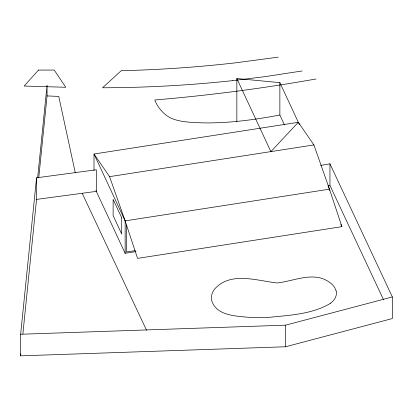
<?xml version="1.0" encoding="UTF-8"?>
<svg xmlns="http://www.w3.org/2000/svg" width="413" height="413" viewBox="0 0 413 413"><rect width="100%" height="100%" fill="white"/><g stroke="black" fill="none" stroke-linecap="round" stroke-linejoin="round"><path stroke-width="0.62" d="M320.689 165.391L329.951 163.837L392.35 296.952L392.35 318.552L285.584 346.765L20.65 355.851L20.65 334.251L36.55 177.807L96.312 169.779L96.312 191.379L36.55 199.407L22.865 334.05M37.65 177.745L47.067 85.124L47.067 95.924L38.755 177.688M20.65 355.851L20.846 353.926M298.331 122.3L93.999 154.013L109.569 176.65L125.139 220.883L137.575 258.383L341.907 226.665L329.471 189.164L313.901 144.932L298.331 122.3L270.876 151.612L236.845 78.527L279.864 82.646L299.415 124.623M330.483 303.333C312.218 314.267 289.854 315.222 269.168 317.323A114.003 65.822 0 0 1 252.663 317.442A115.511 66.689 0 0 1 247.253 317.179C234.646 316.017 216.619 315.274 211.817 301A37.882 21.874 0 0 1 211.874 294.479A38.409 22.173 0 0 1 214.543 289.136C230.521 271.135 256.685 280.742 277.159 282.957C294.98 281.052 315.537 270.035 331.536 283.87A31.894 18.415 0 0 1 334.835 287.84L336.151 291.041M20.65 334.251L285.584 325.165L392.35 296.952M316.033 78.981C262.653 88.465 208.828 95.424 154.803 99.987A78.026 45.048 0 0 0 158.019 106.358C161.364 111.334 165.804 115.759 171.297 118.294C179.51 121.789 188.596 122.227 197.393 122.687C225.126 123.879 252.653 120.085 279.864 115.046L284.48 124.958M328.098 185.747L329.951 185.437L383.594 299.869M302.151 70.964L265.28 76.612L232.622 80.618M109.569 176.65L313.901 144.932M93.999 170.533L93.999 154.013L125.139 220.883L329.471 189.164L329.471 190.434M135.201 250.639L126.414 252.002L126.414 225.002M95.893 190.486L125.139 253.283L135.96 251.6M278.217 57.149L235.751 62.802A742.868 428.89 0 0 1 121.226 70.706L102.558 87.773A722.203 416.96 0 0 0 232.627 80.633M47.067 95.924L58.749 96.415L75.311 172.908M82.192 193.274L146.527 330.219M328.118 186.258L329.471 189.164M340.823 224.347L341.907 226.665M329.951 163.837L329.951 185.437M285.584 325.165L285.584 346.765M279.864 82.646L279.864 115.046M236.845 78.527L236.845 121.721M125.139 220.883L125.139 253.283M36.55 177.807L36.55 199.407M336.182 291.036A28.781 16.613 0 0 1 330.426 303.312M38.471 70.081L24.155 86.038L65.76 87.277L54.232 70.05L38.471 70.081M121.711 217.837L113.126 199.402L113.126 215.601L121.711 234.037L121.711 217.837"/></g></svg>
